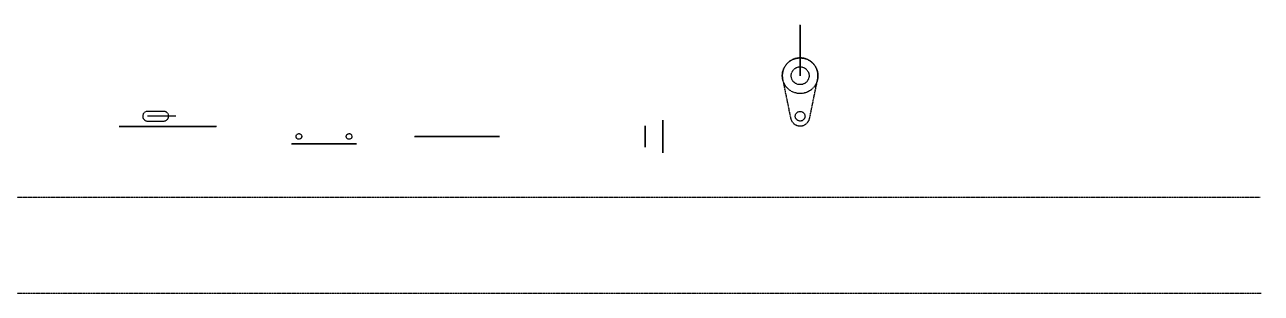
# Model space of a CAD drawing. Header units: millimetres. Extents: x -75 to 6323, y 0 to 1230.
# Drawn here: x 4798 to 6323, y 0 to 332 of the extents above; entities that cross this region are included whole.
import ezdxf

# ---------------------------------------------------------------- set-up
doc = ezdxf.new("R2010")
doc.units = ezdxf.units.MM
doc.header["$LTSCALE"] = 0.1
doc.linetypes.add('ACAD_ISO02W100', pattern=[15, 12, -3])
doc.linetypes.add('ACAD_ISO04W100', pattern=[30, 24, -3, 0, -3])
doc.layers.add('0-Axis', color=43, linetype='ACAD_ISO04W100', lineweight=25)
doc.layers.add('0-Sketch', color=32, linetype='ACAD_ISO02W100')

msp = doc.modelspace()

# ---------------------------------------------------------------- linework, layer by layer
at = {"layer": '0-Axis', "extrusion": (1, 0, 0)}
msp.add_line((5585.069, 193.625, 50), (5585.069, 193.625, 100), dxfattribs=at)
at = {"layer": '0-Axis'}
for p, q in [((-74.508, 118.625, 50), (6321.645, 118.625, 50)), ((0, 0), (6322.978, 0))]:
    msp.add_line(p, q, dxfattribs=at)
at = {"layer": '0-Sketch'}
for p, q in [((5754.292, 312.625, 88), (5754.292, 312.625, 69)), ((4969.488, 218.625, 75), (4949.488, 218.625, 75)), ((4984.488, 218.625, 75), (4969.488, 218.625, 75))]:
    msp.add_line(p, q, dxfattribs=at)
at = {"layer": '0-Sketch', "extrusion": (1, 0, 0)}
for points, elevation in [([(312.625, 50), (268.625, 50), (268.625, 88), (312.625, 88, -1)], 5754.292), ([(205.625, 50), (205.625, 84, 3), (181.625, 84), (181.625, 50, 1)], 5585.069)]:
    msp.add_lwpolyline(points, format="xyb", close=True, dxfattribs=dict(at, elevation=elevation))
at = {"layer": '0-Sketch'}
for points, elevation in [([(5732.736, 264.225), (5742.534, 216.225, 0.81649913), (5766.049, 216.225), (5775.847, 264.225, 1.22474487)], 50), ([(4969.488, 212.625, 1), (4969.488, 224.625), (4949.488, 224.625, 1), (4949.488, 212.625)], 75)]:
    msp.add_lwpolyline(points, format="xyb", close=True, dxfattribs=dict(at, elevation=elevation))
at = {"layer": '0-Sketch', "extrusion": (0, -1, 0)}
for points, elevation in [([(5034.488, 60), (4984.488, 75), (4914.488, 75), (4914.488, 50), (5034.488, 50)], -206.125), ([(5189.092, 55), (5189.092, 70), (5145.092, 70), (5145.092, 55), (5127.092, 55), (5127.092, 50), (5150.092, 50), (5150.092, 65), (5184.092, 65), (5184.092, 50), (5207.092, 50), (5207.092, 55)], -184.625), ([(5278.64, 50), (5383.64, 50), (5383.64, 100), (5278.64, 100)], -193.625)]:
    msp.add_lwpolyline(points, close=True, dxfattribs=dict(at, elevation=elevation))
at = {"layer": '0-Sketch', "extrusion": (1, 0, 0)}
for centre, radius in [((312.625, 69, 5754.292), 7), ((193.625, 100, 5585.069), 20), ((193.625, 100, 5585.069), 9), ((193.625, 50, 5585.069), 6)]:
    msp.add_circle(centre, radius, dxfattribs=at)
at = {"layer": '0-Sketch'}
for centre, radius in [((5754.292, 268.625, 50), 22), ((5754.292, 268.625, 88), 11), ((5754.292, 218.625, 50), 6), ((5136.092, 193.625, 55), 3.5), ((5198.092, 193.625, 55), 3.5)]:
    msp.add_circle(centre, radius, dxfattribs=at)
at = {"layer": '0-Sketch', "extrusion": (-1, 0, 0)}
msp.add_circle((-193.625, 100, -5563.069), 13, dxfattribs=at)
at = {"layer": '0-Sketch', "extrusion": (0, -1, 0)}
for centre, radius in [((5303.64, 75, -193.625), 15), ((5331.14, 85, -193.625), 5), ((5331.14, 65, -193.625), 5), ((5358.64, 75, -193.625), 15)]:
    msp.add_circle(centre, radius, dxfattribs=at)

doc.saveas('drawing.dxf')
